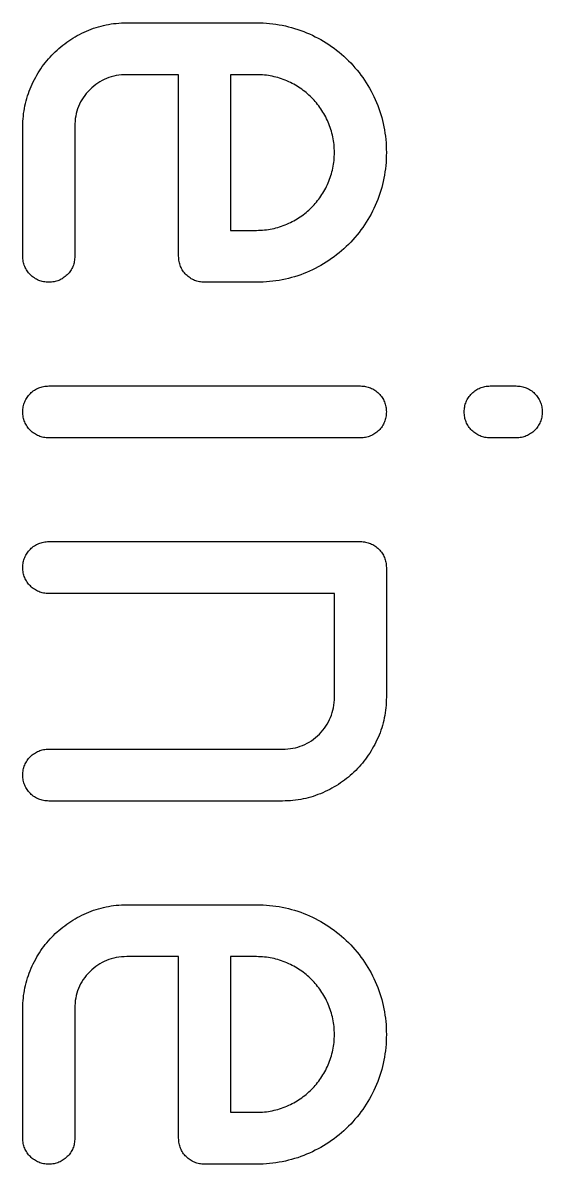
# Model space of a CAD drawing. Extents: x -220 to 711, y -42 to 774.
# Drawn here: x -164.97 to -146.97, y 116.2 to 155.8 of the extents above; entities that cross this region are included whole.
import ezdxf

# ---------------------------------------------------------------- set-up
doc = ezdxf.new("R2010")
doc.units = 0
doc.layers.get('0').update_dxf_attribs({"linetype": 'CONTINUOUS'})

msp = doc.modelspace()

# ---------------------------------------------------------------- linework, layer by layer
for p, q in [((-161.3703, 155.799), (-158.6703, 155.799)), ((-158.6703, 155.799), (-156.8703, 155.799)), ((-159.5703, 153.999), (-161.3703, 153.999)), ((-159.5703, 147.699), (-159.5703, 153.999)), ((-157.7703, 153.999), (-157.7703, 148.599)), ((-156.8703, 153.999), (-157.7703, 153.999)), ((-164.9703, 147.699), (-164.9703, 152.199)), ((-163.1703, 152.199), (-163.1703, 147.699)), ((-157.7703, 148.599), (-156.8703, 148.599)), ((-156.8703, 146.799), (-158.6703, 146.799)), ((-164.0703, 143.199), (-153.2703, 143.199)), ((-148.7703, 143.199), (-147.8703, 143.199)), ((-153.2703, 141.399), (-164.0703, 141.399)), ((-147.8703, 141.399), (-148.7703, 141.399)), ((-164.0703, 137.799), (-153.2703, 137.799)), ((-152.3703, 136.899), (-152.3703, 132.399)), ((-154.1703, 135.999), (-164.0703, 135.999)), ((-154.1703, 132.399), (-154.1703, 135.999)), ((-164.0703, 130.599), (-155.9703, 130.599)), ((-155.9703, 128.799), (-164.0703, 128.799)), ((-161.3703, 125.199), (-158.6703, 125.199)), ((-158.6703, 125.199), (-156.8703, 125.199)), ((-159.5703, 123.399), (-161.3703, 123.399)), ((-159.5703, 117.099), (-159.5703, 123.399)), ((-157.7703, 123.399), (-157.7703, 117.999)), ((-156.8703, 123.399), (-157.7703, 123.399)), ((-164.9703, 117.099), (-164.9703, 121.599)), ((-163.1703, 121.599), (-163.1703, 117.099)), ((-157.7703, 117.999), (-156.8703, 117.999)), ((-156.8703, 116.199), (-158.6703, 116.199))]:
    msp.add_line(p, q)
for points in [[(-162.7653, 155.511), (-162.6829, 155.5458), (-162.5998, 155.5785), (-162.5161, 155.6088), (-162.4318, 155.637), (-162.3468, 155.6628), (-162.2612, 155.6865), (-162.175, 155.7078), (-162.0881, 155.727), (-162.0006, 155.7438), (-161.9124, 155.7585), (-161.8237, 155.7708), (-161.7343, 155.781), (-161.6442, 155.7888), (-161.5536, 155.7945), (-161.4623, 155.7978), (-161.3703, 155.799)], [(-156.8703, 155.799), (-156.756, 155.7976), (-156.6424, 155.7936), (-156.5296, 155.7869), (-156.4175, 155.7776), (-156.3063, 155.7656), (-156.1958, 155.7509), (-156.086, 155.7335), (-155.9771, 155.7135), (-155.8689, 155.6907), (-155.7615, 155.6654), (-155.6549, 155.6373), (-155.549, 155.6066), (-155.4439, 155.5732), (-155.3396, 155.5371), (-155.2361, 155.4984), (-155.1333, 155.457)], [(-163.9083, 154.737), (-163.8469, 154.7969), (-163.7842, 154.8554), (-163.7201, 154.9122), (-163.6547, 154.9676), (-163.5879, 155.0214), (-163.5198, 155.0736), (-163.4504, 155.1243), (-163.3796, 155.1735), (-163.3075, 155.2211), (-163.234, 155.2671), (-163.1593, 155.3116), (-163.0832, 155.3546), (-163.0057, 155.396), (-162.9269, 155.4359), (-162.8468, 155.4742), (-162.7653, 155.511)], [(-155.1333, 155.457), (-155.0317, 155.4131), (-154.9315, 155.367), (-154.8329, 155.3186), (-154.7357, 155.268), (-154.6399, 155.2151), (-154.5457, 155.16), (-154.4529, 155.1026), (-154.3616, 155.043), (-154.2718, 154.9811), (-154.1834, 154.917), (-154.0965, 154.8506), (-154.0112, 154.782), (-153.9272, 154.7111), (-153.8448, 154.638), (-153.7638, 154.5626), (-153.6843, 154.485)], [(-164.6823, 153.594), (-164.6456, 153.6754), (-164.6072, 153.7555), (-164.5674, 153.8343), (-164.526, 153.9118), (-164.483, 153.9879), (-164.4385, 154.0627), (-164.3924, 154.1361), (-164.3448, 154.2082), (-164.2957, 154.279), (-164.245, 154.3484), (-164.1928, 154.4165), (-164.139, 154.4833), (-164.0836, 154.5487), (-164.0267, 154.6128), (-163.9683, 154.6755), (-163.9083, 154.737)], [(-153.6843, 154.485), (-153.6067, 154.4055), (-153.5313, 154.3245), (-153.4582, 154.2421), (-153.3873, 154.1581), (-153.3187, 154.0728), (-153.2523, 153.9859), (-153.1882, 153.8975), (-153.1263, 153.8077), (-153.0667, 153.7164), (-153.0093, 153.6236), (-152.9542, 153.5294), (-152.9013, 153.4336), (-152.8507, 153.3364), (-152.8023, 153.2378), (-152.7562, 153.1376), (-152.7123, 153.036)], [(-161.3703, 153.999), (-161.4639, 153.9969), (-161.5557, 153.9908), (-161.6456, 153.9806), (-161.7337, 153.9663), (-161.82, 153.948), (-161.9044, 153.9256), (-161.9871, 153.899), (-162.0678, 153.8685), (-162.1468, 153.8338), (-162.2239, 153.7951), (-162.2992, 153.7522), (-162.3727, 153.7053), (-162.4444, 153.6544), (-162.5142, 153.5993), (-162.5822, 153.5402), (-162.6483, 153.477)], [(-155.8173, 153.783), (-155.8795, 153.8091), (-155.9421, 153.8336), (-156.0052, 153.8564), (-156.0688, 153.8775), (-156.1329, 153.8969), (-156.1974, 153.9146), (-156.2625, 153.9306), (-156.3281, 153.945), (-156.3941, 153.9576), (-156.4607, 153.9686), (-156.5277, 153.9779), (-156.5953, 153.9855), (-156.6633, 153.9914), (-156.7318, 153.9956), (-156.8008, 153.9981), (-156.8703, 153.999)], [(-154.9623, 153.207), (-155.0079, 153.2514), (-155.0544, 153.2947), (-155.1021, 153.3369), (-155.1508, 153.378), (-155.2005, 153.4179), (-155.2513, 153.4567), (-155.3032, 153.4944), (-155.3561, 153.531), (-155.4101, 153.5664), (-155.4651, 153.6007), (-155.5211, 153.6339), (-155.5783, 153.666), (-155.6365, 153.6969), (-155.6957, 153.7267), (-155.756, 153.7554), (-155.8173, 153.783)], [(-164.9703, 152.199), (-164.9692, 152.2909), (-164.9658, 152.3822), (-164.9602, 152.4729), (-164.9523, 152.5629), (-164.9422, 152.6523), (-164.9298, 152.7411), (-164.9152, 152.8292), (-164.8983, 152.9167), (-164.8792, 153.0036), (-164.8578, 153.0898), (-164.8342, 153.1754), (-164.8083, 153.2604), (-164.7802, 153.3447), (-164.7498, 153.4284), (-164.7172, 153.5115), (-164.6823, 153.594)], [(-162.6483, 153.477), (-162.7116, 153.4108), (-162.7707, 153.3428), (-162.8257, 153.273), (-162.8767, 153.2013), (-162.9236, 153.1279), (-162.9664, 153.0526), (-163.0052, 152.9754), (-163.0398, 152.8965), (-163.0704, 152.8157), (-163.0969, 152.7331), (-163.1194, 152.6486), (-163.1377, 152.5623), (-163.152, 152.4742), (-163.1622, 152.3843), (-163.1683, 152.2925), (-163.1703, 152.199)], [(-154.3863, 152.352), (-154.4139, 152.4133), (-154.4426, 152.4736), (-154.4724, 152.5328), (-154.5033, 152.591), (-154.5354, 152.6482), (-154.5686, 152.7042), (-154.6029, 152.7592), (-154.6383, 152.8132), (-154.6749, 152.8661), (-154.7126, 152.918), (-154.7514, 152.9688), (-154.7913, 153.0185), (-154.8324, 153.0672), (-154.8746, 153.1148), (-154.9179, 153.1614), (-154.9623, 153.207)], [(-152.7123, 153.036), (-152.6709, 152.9332), (-152.6322, 152.8297), (-152.5961, 152.7254), (-152.5627, 152.6203), (-152.532, 152.5144), (-152.5039, 152.4078), (-152.4786, 152.3004), (-152.4558, 152.1922), (-152.4358, 152.0833), (-152.4184, 151.9735), (-152.4037, 151.863), (-152.3917, 151.7518), (-152.3824, 151.6397), (-152.3757, 151.5269), (-152.3717, 151.4133), (-152.3703, 151.299)], [(-154.1703, 151.299), (-154.1712, 151.3685), (-154.1737, 151.4375), (-154.1779, 151.506), (-154.1838, 151.574), (-154.1914, 151.6416), (-154.2007, 151.7086), (-154.2117, 151.7752), (-154.2243, 151.8412), (-154.2387, 151.9068), (-154.2547, 151.9718), (-154.2724, 152.0364), (-154.2918, 152.1005), (-154.3129, 152.1641), (-154.3357, 152.2272), (-154.3602, 152.2898), (-154.3863, 152.352)], [(-154.3863, 150.246), (-154.3602, 150.3081), (-154.3357, 150.3707), (-154.3129, 150.4338), (-154.2918, 150.4974), (-154.2724, 150.5615), (-154.2547, 150.6261), (-154.2387, 150.6911), (-154.2243, 150.7567), (-154.2117, 150.8228), (-154.2007, 150.8893), (-154.1914, 150.9564), (-154.1838, 151.0239), (-154.1779, 151.0919), (-154.1737, 151.1604), (-154.1712, 151.2295), (-154.1703, 151.299)], [(-152.3703, 151.299), (-152.3717, 151.1846), (-152.3757, 151.071), (-152.3824, 150.9582), (-152.3917, 150.8461), (-152.4037, 150.7349), (-152.4184, 150.6244), (-152.4358, 150.5147), (-152.4558, 150.4057), (-152.4786, 150.2975), (-152.5039, 150.1901), (-152.532, 150.0835), (-152.5627, 149.9776), (-152.5961, 149.8726), (-152.6322, 149.7683), (-152.6709, 149.6647), (-152.7123, 149.562)], [(-154.9623, 149.391), (-154.9179, 149.4365), (-154.8746, 149.4831), (-154.8324, 149.5307), (-154.7913, 149.5794), (-154.7514, 149.6291), (-154.7126, 149.6799), (-154.6749, 149.7318), (-154.6383, 149.7847), (-154.6029, 149.8387), (-154.5686, 149.8937), (-154.5354, 149.9498), (-154.5033, 150.0069), (-154.4724, 150.0651), (-154.4426, 150.1243), (-154.4139, 150.1846), (-154.3863, 150.246)], [(-155.8173, 148.815), (-155.756, 148.8425), (-155.6957, 148.8712), (-155.6365, 148.901), (-155.5783, 148.932), (-155.5211, 148.964), (-155.4651, 148.9972), (-155.4101, 149.0315), (-155.3561, 149.067), (-155.3032, 149.1035), (-155.2513, 149.1412), (-155.2005, 149.18), (-155.1508, 149.22), (-155.1021, 149.261), (-155.0544, 149.3032), (-155.0079, 149.3465), (-154.9623, 149.391)], [(-152.7123, 149.562), (-152.7562, 149.4603), (-152.8023, 149.3602), (-152.8507, 149.2615), (-152.9013, 149.1643), (-152.9542, 149.0685), (-153.0093, 148.9743), (-153.0667, 148.8815), (-153.1263, 148.7902), (-153.1882, 148.7004), (-153.2523, 148.612), (-153.3187, 148.5252), (-153.3873, 148.4398), (-153.4582, 148.3559), (-153.5313, 148.2734), (-153.6067, 148.1924), (-153.6843, 148.113)], [(-156.8703, 148.599), (-156.8008, 148.5998), (-156.7318, 148.6023), (-156.6633, 148.6066), (-156.5953, 148.6125), (-156.5277, 148.6201), (-156.4607, 148.6293), (-156.3941, 148.6403), (-156.3281, 148.653), (-156.2625, 148.6673), (-156.1974, 148.6833), (-156.1329, 148.7011), (-156.0688, 148.7205), (-156.0052, 148.7416), (-155.9421, 148.7643), (-155.8795, 148.7888), (-155.8173, 148.815)], [(-153.6843, 148.113), (-153.7638, 148.0353), (-153.8448, 147.96), (-153.9272, 147.8868), (-154.0112, 147.816), (-154.0965, 147.7473), (-154.1834, 147.681), (-154.2718, 147.6168), (-154.3616, 147.555), (-154.4529, 147.4953), (-154.5457, 147.438), (-154.6399, 147.3828), (-154.7357, 147.33), (-154.8329, 147.2793), (-154.9315, 147.231), (-155.0317, 147.1848), (-155.1333, 147.141)], [(-164.7093, 147.06), (-164.7409, 147.093), (-164.7705, 147.127), (-164.798, 147.1619), (-164.8235, 147.1978), (-164.847, 147.2345), (-164.8684, 147.2722), (-164.8878, 147.3107), (-164.9051, 147.3502), (-164.9204, 147.3906), (-164.9336, 147.4319), (-164.9449, 147.4741), (-164.954, 147.5173), (-164.9612, 147.5613), (-164.9663, 147.6063), (-164.9693, 147.6522), (-164.9703, 147.699)], [(-163.1703, 147.699), (-163.1714, 147.6522), (-163.1744, 147.6063), (-163.1795, 147.5613), (-163.1867, 147.5173), (-163.1958, 147.4741), (-163.207, 147.4319), (-163.2203, 147.3906), (-163.2356, 147.3502), (-163.2529, 147.3107), (-163.2723, 147.2722), (-163.2937, 147.2345), (-163.3172, 147.1978), (-163.3426, 147.1619), (-163.3702, 147.127), (-163.3997, 147.093), (-163.4313, 147.06)], [(-159.3093, 147.06), (-159.3409, 147.093), (-159.3705, 147.127), (-159.398, 147.1619), (-159.4235, 147.1978), (-159.447, 147.2345), (-159.4684, 147.2722), (-159.4878, 147.3107), (-159.5051, 147.3502), (-159.5204, 147.3906), (-159.5336, 147.4319), (-159.5449, 147.4741), (-159.554, 147.5173), (-159.5612, 147.5613), (-159.5663, 147.6063), (-159.5693, 147.6522), (-159.5703, 147.699)], [(-164.0703, 146.799), (-164.1171, 146.8), (-164.163, 146.803), (-164.208, 146.8081), (-164.252, 146.8153), (-164.2952, 146.8244), (-164.3374, 146.8357), (-164.3787, 146.8489), (-164.4191, 146.8642), (-164.4586, 146.8815), (-164.4971, 146.9009), (-164.5348, 146.9223), (-164.5715, 146.9458), (-164.6074, 146.9713), (-164.6423, 146.9988), (-164.6763, 147.0284), (-164.7093, 147.06)], [(-163.4313, 147.06), (-163.4644, 147.0284), (-163.4984, 146.9988), (-163.5333, 146.9713), (-163.5692, 146.9458), (-163.6059, 146.9223), (-163.6435, 146.9009), (-163.6821, 146.8815), (-163.7216, 146.8642), (-163.762, 146.8489), (-163.8033, 146.8357), (-163.8455, 146.8244), (-163.8887, 146.8153), (-163.9327, 146.8081), (-163.9777, 146.803), (-164.0235, 146.8), (-164.0703, 146.799)], [(-158.6703, 146.799), (-158.7171, 146.8), (-158.763, 146.803), (-158.808, 146.8081), (-158.852, 146.8153), (-158.8952, 146.8244), (-158.9374, 146.8357), (-158.9787, 146.8489), (-159.0191, 146.8642), (-159.0586, 146.8815), (-159.0971, 146.9009), (-159.1348, 146.9223), (-159.1715, 146.9458), (-159.2074, 146.9713), (-159.2423, 146.9988), (-159.2763, 147.0284), (-159.3093, 147.06)], [(-155.1333, 147.141), (-155.2361, 147.0995), (-155.3396, 147.0608), (-155.4439, 147.0247), (-155.549, 146.9913), (-155.6549, 146.9606), (-155.7615, 146.9326), (-155.8689, 146.9072), (-155.9771, 146.8845), (-156.086, 146.8644), (-156.1958, 146.8471), (-156.3063, 146.8324), (-156.4175, 146.8203), (-156.5296, 146.811), (-156.6424, 146.8043), (-156.756, 146.8003), (-156.8703, 146.799)], [(-164.7093, 142.938), (-164.6763, 142.9696), (-164.6423, 142.9991), (-164.6074, 143.0267), (-164.5715, 143.0521), (-164.5348, 143.0756), (-164.4971, 143.097), (-164.4586, 143.1164), (-164.4191, 143.1337), (-164.3787, 143.149), (-164.3374, 143.1623), (-164.2952, 143.1735), (-164.252, 143.1826), (-164.208, 143.1898), (-164.163, 143.1949), (-164.1171, 143.1979), (-164.0703, 143.199)], [(-153.2703, 143.199), (-153.2235, 143.1979), (-153.1777, 143.1949), (-153.1327, 143.1898), (-153.0887, 143.1826), (-153.0455, 143.1735), (-153.0033, 143.1623), (-152.962, 143.149), (-152.9216, 143.1337), (-152.8821, 143.1164), (-152.8435, 143.097), (-152.8059, 143.0756), (-152.7692, 143.0521), (-152.7333, 143.0267), (-152.6984, 142.9991), (-152.6644, 142.9696), (-152.6313, 142.938)], [(-149.4093, 142.938), (-149.3763, 142.9696), (-149.3423, 142.9991), (-149.3074, 143.0267), (-149.2715, 143.0521), (-149.2348, 143.0756), (-149.1971, 143.097), (-149.1586, 143.1164), (-149.1191, 143.1337), (-149.0787, 143.149), (-149.0374, 143.1623), (-148.9952, 143.1735), (-148.952, 143.1826), (-148.908, 143.1898), (-148.863, 143.1949), (-148.8171, 143.1979), (-148.7703, 143.199)], [(-147.8703, 143.199), (-147.8235, 143.1979), (-147.7777, 143.1949), (-147.7327, 143.1898), (-147.6887, 143.1826), (-147.6455, 143.1735), (-147.6033, 143.1623), (-147.562, 143.149), (-147.5216, 143.1337), (-147.4821, 143.1164), (-147.4435, 143.097), (-147.4059, 143.0756), (-147.3692, 143.0521), (-147.3333, 143.0267), (-147.2984, 142.9991), (-147.2644, 142.9696), (-147.2313, 142.938)], [(-164.9703, 142.299), (-164.9693, 142.3458), (-164.9663, 142.3916), (-164.9612, 142.4366), (-164.954, 142.4806), (-164.9449, 142.5238), (-164.9336, 142.566), (-164.9204, 142.6073), (-164.9051, 142.6477), (-164.8878, 142.6872), (-164.8684, 142.7258), (-164.847, 142.7634), (-164.8235, 142.8001), (-164.798, 142.836), (-164.7705, 142.8709), (-164.7409, 142.9049), (-164.7093, 142.938)], [(-152.6313, 142.938), (-152.5997, 142.9049), (-152.5702, 142.8709), (-152.5426, 142.836), (-152.5172, 142.8001), (-152.4937, 142.7634), (-152.4723, 142.7258), (-152.4529, 142.6872), (-152.4356, 142.6477), (-152.4203, 142.6073), (-152.407, 142.566), (-152.3958, 142.5238), (-152.3867, 142.4806), (-152.3795, 142.4366), (-152.3744, 142.3916), (-152.3714, 142.3458), (-152.3703, 142.299)], [(-149.6703, 142.299), (-149.6693, 142.3458), (-149.6663, 142.3916), (-149.6612, 142.4366), (-149.654, 142.4806), (-149.6449, 142.5238), (-149.6336, 142.566), (-149.6204, 142.6073), (-149.6051, 142.6477), (-149.5878, 142.6872), (-149.5684, 142.7258), (-149.547, 142.7634), (-149.5235, 142.8001), (-149.498, 142.836), (-149.4705, 142.8709), (-149.4409, 142.9049), (-149.4093, 142.938)], [(-147.2313, 142.938), (-147.1997, 142.9049), (-147.1702, 142.8709), (-147.1426, 142.836), (-147.1172, 142.8001), (-147.0937, 142.7634), (-147.0723, 142.7258), (-147.0529, 142.6872), (-147.0356, 142.6477), (-147.0203, 142.6073), (-147.007, 142.566), (-146.9958, 142.5238), (-146.9867, 142.4806), (-146.9795, 142.4366), (-146.9744, 142.3916), (-146.9714, 142.3458), (-146.9703, 142.299)], [(-164.7093, 141.66), (-164.7409, 141.693), (-164.7705, 141.727), (-164.798, 141.7619), (-164.8235, 141.7978), (-164.847, 141.8345), (-164.8684, 141.8722), (-164.8878, 141.9107), (-164.9051, 141.9502), (-164.9204, 141.9906), (-164.9336, 142.0319), (-164.9449, 142.0741), (-164.954, 142.1173), (-164.9612, 142.1613), (-164.9663, 142.2063), (-164.9693, 142.2522), (-164.9703, 142.299)], [(-152.3703, 142.299), (-152.3714, 142.2522), (-152.3744, 142.2063), (-152.3795, 142.1613), (-152.3867, 142.1173), (-152.3958, 142.0741), (-152.407, 142.0319), (-152.4203, 141.9906), (-152.4356, 141.9502), (-152.4529, 141.9107), (-152.4723, 141.8722), (-152.4937, 141.8345), (-152.5172, 141.7978), (-152.5426, 141.7619), (-152.5702, 141.727), (-152.5997, 141.693), (-152.6313, 141.66)], [(-149.4093, 141.66), (-149.4409, 141.693), (-149.4705, 141.727), (-149.498, 141.7619), (-149.5235, 141.7978), (-149.547, 141.8345), (-149.5684, 141.8722), (-149.5878, 141.9107), (-149.6051, 141.9502), (-149.6204, 141.9906), (-149.6336, 142.0319), (-149.6449, 142.0741), (-149.654, 142.1173), (-149.6612, 142.1613), (-149.6663, 142.2063), (-149.6693, 142.2522), (-149.6703, 142.299)], [(-146.9703, 142.299), (-146.9714, 142.2522), (-146.9744, 142.2063), (-146.9795, 142.1613), (-146.9867, 142.1173), (-146.9958, 142.0741), (-147.007, 142.0319), (-147.0203, 141.9906), (-147.0356, 141.9502), (-147.0529, 141.9107), (-147.0723, 141.8722), (-147.0937, 141.8345), (-147.1172, 141.7978), (-147.1426, 141.7619), (-147.1702, 141.727), (-147.1997, 141.693), (-147.2313, 141.66)], [(-164.0703, 141.399), (-164.1171, 141.4), (-164.163, 141.403), (-164.208, 141.4081), (-164.252, 141.4153), (-164.2952, 141.4244), (-164.3374, 141.4357), (-164.3787, 141.4489), (-164.4191, 141.4642), (-164.4586, 141.4815), (-164.4971, 141.5009), (-164.5348, 141.5223), (-164.5715, 141.5458), (-164.6074, 141.5713), (-164.6423, 141.5988), (-164.6763, 141.6284), (-164.7093, 141.66)], [(-152.6313, 141.66), (-152.6644, 141.6284), (-152.6984, 141.5988), (-152.7333, 141.5713), (-152.7692, 141.5458), (-152.8059, 141.5223), (-152.8435, 141.5009), (-152.8821, 141.4815), (-152.9216, 141.4642), (-152.962, 141.4489), (-153.0033, 141.4357), (-153.0455, 141.4244), (-153.0887, 141.4153), (-153.1327, 141.4081), (-153.1777, 141.403), (-153.2235, 141.4), (-153.2703, 141.399)], [(-148.7703, 141.399), (-148.8171, 141.4), (-148.863, 141.403), (-148.908, 141.4081), (-148.952, 141.4153), (-148.9952, 141.4244), (-149.0374, 141.4357), (-149.0787, 141.4489), (-149.1191, 141.4642), (-149.1586, 141.4815), (-149.1971, 141.5009), (-149.2348, 141.5223), (-149.2715, 141.5458), (-149.3074, 141.5713), (-149.3423, 141.5988), (-149.3763, 141.6284), (-149.4093, 141.66)], [(-147.2313, 141.66), (-147.2644, 141.6284), (-147.2984, 141.5988), (-147.3333, 141.5713), (-147.3692, 141.5458), (-147.4059, 141.5223), (-147.4435, 141.5009), (-147.4821, 141.4815), (-147.5216, 141.4642), (-147.562, 141.4489), (-147.6033, 141.4357), (-147.6455, 141.4244), (-147.6887, 141.4153), (-147.7327, 141.4081), (-147.7777, 141.403), (-147.8235, 141.4), (-147.8703, 141.399)], [(-164.9703, 136.899), (-164.9693, 136.9458), (-164.9663, 136.9916), (-164.9612, 137.0366), (-164.954, 137.0806), (-164.9449, 137.1238), (-164.9336, 137.166), (-164.9204, 137.2073), (-164.9051, 137.2477), (-164.8878, 137.2872), (-164.8684, 137.3258), (-164.847, 137.3634), (-164.8235, 137.4001), (-164.798, 137.436), (-164.7705, 137.4709), (-164.7409, 137.5049), (-164.7093, 137.538)], [(-164.7093, 137.538), (-164.6763, 137.5696), (-164.6423, 137.5991), (-164.6074, 137.6267), (-164.5715, 137.6521), (-164.5348, 137.6756), (-164.4971, 137.697), (-164.4586, 137.7164), (-164.4191, 137.7337), (-164.3787, 137.749), (-164.3374, 137.7623), (-164.2952, 137.7735), (-164.252, 137.7826), (-164.208, 137.7898), (-164.163, 137.7949), (-164.1171, 137.7979), (-164.0703, 137.799)], [(-153.2703, 137.799), (-153.2235, 137.7979), (-153.1777, 137.7949), (-153.1327, 137.7898), (-153.0887, 137.7826), (-153.0455, 137.7735), (-153.0033, 137.7623), (-152.962, 137.749), (-152.9216, 137.7337), (-152.8821, 137.7164), (-152.8435, 137.697), (-152.8059, 137.6756), (-152.7692, 137.6521), (-152.7333, 137.6267), (-152.6984, 137.5991), (-152.6644, 137.5696), (-152.6313, 137.538)], [(-152.6313, 137.538), (-152.5997, 137.5049), (-152.5702, 137.4709), (-152.5426, 137.436), (-152.5172, 137.4001), (-152.4937, 137.3634), (-152.4723, 137.3258), (-152.4529, 137.2872), (-152.4356, 137.2477), (-152.4203, 137.2073), (-152.407, 137.166), (-152.3958, 137.1238), (-152.3867, 137.0806), (-152.3795, 137.0366), (-152.3744, 136.9916), (-152.3714, 136.9458), (-152.3703, 136.899)], [(-164.7093, 136.26), (-164.7409, 136.293), (-164.7705, 136.327), (-164.798, 136.3619), (-164.8235, 136.3978), (-164.847, 136.4345), (-164.8684, 136.4722), (-164.8878, 136.5107), (-164.9051, 136.5502), (-164.9204, 136.5906), (-164.9336, 136.6319), (-164.9449, 136.6741), (-164.954, 136.7173), (-164.9612, 136.7613), (-164.9663, 136.8063), (-164.9693, 136.8522), (-164.9703, 136.899)], [(-164.0703, 135.999), (-164.1171, 136), (-164.163, 136.003), (-164.208, 136.0081), (-164.252, 136.0153), (-164.2952, 136.0244), (-164.3374, 136.0357), (-164.3787, 136.0489), (-164.4191, 136.0642), (-164.4586, 136.0815), (-164.4971, 136.1009), (-164.5348, 136.1223), (-164.5715, 136.1458), (-164.6074, 136.1713), (-164.6423, 136.1988), (-164.6763, 136.2284), (-164.7093, 136.26)], [(-154.6923, 131.121), (-154.6291, 131.1871), (-154.57, 131.2551), (-154.5149, 131.3249), (-154.464, 131.3966), (-154.4171, 131.4701), (-154.3742, 131.5454), (-154.3355, 131.6225), (-154.3008, 131.7015), (-154.2703, 131.7822), (-154.2437, 131.8649), (-154.2213, 131.9493), (-154.203, 132.0356), (-154.1887, 132.1237), (-154.1785, 132.2136), (-154.1724, 132.3054), (-154.1703, 132.399)], [(-152.3703, 132.399), (-152.3715, 132.307), (-152.3748, 132.2157), (-152.3805, 132.1251), (-152.3883, 132.035), (-152.3985, 131.9456), (-152.4108, 131.8568), (-152.4255, 131.7687), (-152.4423, 131.6812), (-152.4615, 131.5943), (-152.4828, 131.5081), (-152.5065, 131.4225), (-152.5323, 131.3375), (-152.5605, 131.2532), (-152.5908, 131.1695), (-152.6235, 131.0864), (-152.6583, 131.004)], [(-155.9703, 130.599), (-155.8768, 130.601), (-155.785, 130.6071), (-155.6951, 130.6173), (-155.607, 130.6316), (-155.5207, 130.6499), (-155.4362, 130.6724), (-155.3536, 130.6989), (-155.2728, 130.7295), (-155.1939, 130.7641), (-155.1167, 130.8029), (-155.0414, 130.8457), (-154.968, 130.8926), (-154.8963, 130.9436), (-154.8265, 130.9986), (-154.7585, 131.0577), (-154.6923, 131.121)], [(-152.6583, 131.004), (-152.6951, 130.9225), (-152.7334, 130.8424), (-152.7733, 130.7636), (-152.8147, 130.6861), (-152.8577, 130.61), (-152.9022, 130.5353), (-152.9482, 130.4618), (-152.9958, 130.3897), (-153.045, 130.3189), (-153.0957, 130.2495), (-153.1479, 130.1814), (-153.2017, 130.1146), (-153.2571, 130.0492), (-153.3139, 129.9851), (-153.3724, 129.9224), (-153.4323, 129.861)], [(-164.9703, 129.699), (-164.9693, 129.7458), (-164.9663, 129.7916), (-164.9612, 129.8366), (-164.954, 129.8806), (-164.9449, 129.9238), (-164.9336, 129.966), (-164.9204, 130.0073), (-164.9051, 130.0477), (-164.8878, 130.0872), (-164.8684, 130.1258), (-164.847, 130.1634), (-164.8235, 130.2001), (-164.798, 130.236), (-164.7705, 130.2709), (-164.7409, 130.3049), (-164.7093, 130.338)], [(-164.7093, 130.338), (-164.6763, 130.3696), (-164.6423, 130.3991), (-164.6074, 130.4267), (-164.5715, 130.4521), (-164.5348, 130.4756), (-164.4971, 130.497), (-164.4586, 130.5164), (-164.4191, 130.5337), (-164.3787, 130.549), (-164.3374, 130.5623), (-164.2952, 130.5735), (-164.252, 130.5826), (-164.208, 130.5898), (-164.163, 130.5949), (-164.1171, 130.5979), (-164.0703, 130.599)], [(-164.7093, 129.06), (-164.7409, 129.093), (-164.7705, 129.127), (-164.798, 129.1619), (-164.8235, 129.1978), (-164.847, 129.2345), (-164.8684, 129.2722), (-164.8878, 129.3107), (-164.9051, 129.3502), (-164.9204, 129.3906), (-164.9336, 129.4319), (-164.9449, 129.4741), (-164.954, 129.5173), (-164.9612, 129.5613), (-164.9663, 129.6063), (-164.9693, 129.6522), (-164.9703, 129.699)], [(-153.4323, 129.861), (-153.4938, 129.801), (-153.5565, 129.7426), (-153.6206, 129.6857), (-153.686, 129.6303), (-153.7528, 129.5765), (-153.8209, 129.5243), (-153.8903, 129.4736), (-153.9611, 129.4245), (-154.0332, 129.3769), (-154.1066, 129.3308), (-154.1814, 129.2863), (-154.2575, 129.2433), (-154.335, 129.2019), (-154.4138, 129.1621), (-154.4939, 129.1237), (-154.5753, 129.087)], [(-164.0703, 128.799), (-164.1171, 128.8), (-164.163, 128.803), (-164.208, 128.8081), (-164.252, 128.8153), (-164.2952, 128.8244), (-164.3374, 128.8357), (-164.3787, 128.8489), (-164.4191, 128.8642), (-164.4586, 128.8815), (-164.4971, 128.9009), (-164.5348, 128.9223), (-164.5715, 128.9458), (-164.6074, 128.9713), (-164.6423, 128.9988), (-164.6763, 129.0284), (-164.7093, 129.06)], [(-154.5753, 129.087), (-154.6578, 129.0521), (-154.7409, 129.0195), (-154.8246, 128.9891), (-154.9089, 128.961), (-154.9939, 128.9351), (-155.0795, 128.9115), (-155.1657, 128.8901), (-155.2526, 128.871), (-155.3401, 128.8541), (-155.4282, 128.8395), (-155.517, 128.8271), (-155.6064, 128.817), (-155.6964, 128.8091), (-155.7871, 128.8035), (-155.8784, 128.8001), (-155.9703, 128.799)], [(-162.7653, 124.911), (-162.6829, 124.9458), (-162.5998, 124.9785), (-162.5161, 125.0088), (-162.4318, 125.037), (-162.3468, 125.0628), (-162.2612, 125.0865), (-162.175, 125.1078), (-162.0881, 125.127), (-162.0006, 125.1438), (-161.9124, 125.1585), (-161.8237, 125.1708), (-161.7343, 125.181), (-161.6442, 125.1888), (-161.5536, 125.1945), (-161.4623, 125.1978), (-161.3703, 125.199)], [(-156.8703, 125.199), (-156.756, 125.1976), (-156.6424, 125.1936), (-156.5296, 125.1869), (-156.4175, 125.1776), (-156.3063, 125.1656), (-156.1958, 125.1509), (-156.086, 125.1335), (-155.9771, 125.1135), (-155.8689, 125.0907), (-155.7615, 125.0654), (-155.6549, 125.0373), (-155.549, 125.0066), (-155.4439, 124.9732), (-155.3396, 124.9371), (-155.2361, 124.8984), (-155.1333, 124.857)], [(-163.9083, 124.137), (-163.8469, 124.1969), (-163.7842, 124.2554), (-163.7201, 124.3122), (-163.6547, 124.3676), (-163.5879, 124.4214), (-163.5198, 124.4736), (-163.4504, 124.5243), (-163.3796, 124.5735), (-163.3075, 124.6211), (-163.234, 124.6671), (-163.1593, 124.7116), (-163.0832, 124.7546), (-163.0057, 124.796), (-162.9269, 124.8359), (-162.8468, 124.8742), (-162.7653, 124.911)], [(-155.1333, 124.857), (-155.0317, 124.8131), (-154.9315, 124.767), (-154.8329, 124.7186), (-154.7357, 124.668), (-154.6399, 124.6151), (-154.5457, 124.56), (-154.4529, 124.5026), (-154.3616, 124.443), (-154.2718, 124.3811), (-154.1834, 124.317), (-154.0965, 124.2506), (-154.0112, 124.182), (-153.9272, 124.1111), (-153.8448, 124.038), (-153.7638, 123.9626), (-153.6843, 123.885)], [(-164.6823, 122.994), (-164.6456, 123.0754), (-164.6072, 123.1555), (-164.5674, 123.2343), (-164.526, 123.3118), (-164.483, 123.3879), (-164.4385, 123.4627), (-164.3924, 123.5361), (-164.3448, 123.6082), (-164.2957, 123.679), (-164.245, 123.7484), (-164.1928, 123.8165), (-164.139, 123.8833), (-164.0836, 123.9487), (-164.0267, 124.0128), (-163.9683, 124.0755), (-163.9083, 124.137)], [(-153.6843, 123.885), (-153.6067, 123.8055), (-153.5313, 123.7245), (-153.4582, 123.6421), (-153.3873, 123.5581), (-153.3187, 123.4728), (-153.2523, 123.3859), (-153.1882, 123.2975), (-153.1263, 123.2077), (-153.0667, 123.1164), (-153.0093, 123.0236), (-152.9542, 122.9294), (-152.9013, 122.8336), (-152.8507, 122.7364), (-152.8023, 122.6378), (-152.7562, 122.5376), (-152.7123, 122.436)], [(-161.3703, 123.399), (-161.4639, 123.3969), (-161.5557, 123.3908), (-161.6456, 123.3806), (-161.7337, 123.3663), (-161.82, 123.348), (-161.9044, 123.3256), (-161.9871, 123.299), (-162.0678, 123.2685), (-162.1468, 123.2338), (-162.2239, 123.1951), (-162.2992, 123.1522), (-162.3727, 123.1053), (-162.4444, 123.0544), (-162.5142, 122.9993), (-162.5822, 122.9402), (-162.6483, 122.877)], [(-155.8173, 123.183), (-155.8795, 123.2091), (-155.9421, 123.2336), (-156.0052, 123.2564), (-156.0688, 123.2775), (-156.1329, 123.2969), (-156.1974, 123.3146), (-156.2625, 123.3306), (-156.3281, 123.345), (-156.3941, 123.3576), (-156.4607, 123.3686), (-156.5277, 123.3779), (-156.5953, 123.3855), (-156.6633, 123.3914), (-156.7318, 123.3956), (-156.8008, 123.3981), (-156.8703, 123.399)], [(-154.9623, 122.607), (-155.0079, 122.6514), (-155.0544, 122.6947), (-155.1021, 122.7369), (-155.1508, 122.778), (-155.2005, 122.8179), (-155.2513, 122.8567), (-155.3032, 122.8944), (-155.3561, 122.931), (-155.4101, 122.9664), (-155.4651, 123.0007), (-155.5211, 123.0339), (-155.5783, 123.066), (-155.6365, 123.0969), (-155.6957, 123.1267), (-155.756, 123.1554), (-155.8173, 123.183)], [(-164.9703, 121.599), (-164.9692, 121.6909), (-164.9658, 121.7822), (-164.9602, 121.8729), (-164.9523, 121.9629), (-164.9422, 122.0523), (-164.9298, 122.1411), (-164.9152, 122.2292), (-164.8983, 122.3167), (-164.8792, 122.4036), (-164.8578, 122.4898), (-164.8342, 122.5754), (-164.8083, 122.6604), (-164.7802, 122.7447), (-164.7498, 122.8284), (-164.7172, 122.9115), (-164.6823, 122.994)], [(-162.6483, 122.877), (-162.7116, 122.8108), (-162.7707, 122.7428), (-162.8257, 122.673), (-162.8767, 122.6013), (-162.9236, 122.5279), (-162.9664, 122.4526), (-163.0052, 122.3754), (-163.0398, 122.2965), (-163.0704, 122.2157), (-163.0969, 122.1331), (-163.1194, 122.0486), (-163.1377, 121.9623), (-163.152, 121.8742), (-163.1622, 121.7843), (-163.1683, 121.6925), (-163.1703, 121.599)], [(-154.3863, 121.752), (-154.4139, 121.8133), (-154.4426, 121.8736), (-154.4724, 121.9328), (-154.5033, 121.991), (-154.5354, 122.0482), (-154.5686, 122.1042), (-154.6029, 122.1592), (-154.6383, 122.2132), (-154.6749, 122.2661), (-154.7126, 122.318), (-154.7514, 122.3688), (-154.7913, 122.4185), (-154.8324, 122.4672), (-154.8746, 122.5148), (-154.9179, 122.5614), (-154.9623, 122.607)], [(-152.7123, 122.436), (-152.6709, 122.3332), (-152.6322, 122.2297), (-152.5961, 122.1254), (-152.5627, 122.0203), (-152.532, 121.9144), (-152.5039, 121.8078), (-152.4786, 121.7004), (-152.4558, 121.5922), (-152.4358, 121.4833), (-152.4184, 121.3735), (-152.4037, 121.263), (-152.3917, 121.1518), (-152.3824, 121.0397), (-152.3757, 120.9269), (-152.3717, 120.8133), (-152.3703, 120.699)], [(-154.1703, 120.699), (-154.1712, 120.7685), (-154.1737, 120.8375), (-154.1779, 120.906), (-154.1838, 120.974), (-154.1914, 121.0416), (-154.2007, 121.1086), (-154.2117, 121.1752), (-154.2243, 121.2412), (-154.2387, 121.3068), (-154.2547, 121.3718), (-154.2724, 121.4364), (-154.2918, 121.5005), (-154.3129, 121.5641), (-154.3357, 121.6272), (-154.3602, 121.6898), (-154.3863, 121.752)], [(-154.3863, 119.646), (-154.3602, 119.7081), (-154.3357, 119.7707), (-154.3129, 119.8338), (-154.2918, 119.8974), (-154.2724, 119.9615), (-154.2547, 120.0261), (-154.2387, 120.0911), (-154.2243, 120.1567), (-154.2117, 120.2228), (-154.2007, 120.2893), (-154.1914, 120.3564), (-154.1838, 120.4239), (-154.1779, 120.4919), (-154.1737, 120.5604), (-154.1712, 120.6295), (-154.1703, 120.699)], [(-152.3703, 120.699), (-152.3717, 120.5846), (-152.3757, 120.471), (-152.3824, 120.3582), (-152.3917, 120.2461), (-152.4037, 120.1349), (-152.4184, 120.0244), (-152.4358, 119.9147), (-152.4558, 119.8057), (-152.4786, 119.6975), (-152.5039, 119.5901), (-152.532, 119.4835), (-152.5627, 119.3776), (-152.5961, 119.2726), (-152.6322, 119.1683), (-152.6709, 119.0647), (-152.7123, 118.962)], [(-154.9623, 118.791), (-154.9179, 118.8365), (-154.8746, 118.8831), (-154.8324, 118.9307), (-154.7913, 118.9794), (-154.7514, 119.0291), (-154.7126, 119.0799), (-154.6749, 119.1318), (-154.6383, 119.1847), (-154.6029, 119.2387), (-154.5686, 119.2937), (-154.5354, 119.3498), (-154.5033, 119.4069), (-154.4724, 119.4651), (-154.4426, 119.5243), (-154.4139, 119.5846), (-154.3863, 119.646)], [(-152.7123, 118.962), (-152.7562, 118.8603), (-152.8023, 118.7602), (-152.8507, 118.6615), (-152.9013, 118.5643), (-152.9542, 118.4685), (-153.0093, 118.3743), (-153.0667, 118.2815), (-153.1263, 118.1902), (-153.1882, 118.1004), (-153.2523, 118.012), (-153.3187, 117.9252), (-153.3873, 117.8398), (-153.4582, 117.7559), (-153.5313, 117.6734), (-153.6067, 117.5924), (-153.6843, 117.513)], [(-155.8173, 118.215), (-155.756, 118.2425), (-155.6957, 118.2712), (-155.6365, 118.301), (-155.5783, 118.332), (-155.5211, 118.364), (-155.4651, 118.3972), (-155.4101, 118.4315), (-155.3561, 118.467), (-155.3032, 118.5035), (-155.2513, 118.5412), (-155.2005, 118.58), (-155.1508, 118.62), (-155.1021, 118.661), (-155.0544, 118.7032), (-155.0079, 118.7465), (-154.9623, 118.791)], [(-156.8703, 117.999), (-156.8008, 117.9998), (-156.7318, 118.0023), (-156.6633, 118.0066), (-156.5953, 118.0125), (-156.5277, 118.0201), (-156.4607, 118.0293), (-156.3941, 118.0403), (-156.3281, 118.053), (-156.2625, 118.0673), (-156.1974, 118.0833), (-156.1329, 118.1011), (-156.0688, 118.1205), (-156.0052, 118.1416), (-155.9421, 118.1643), (-155.8795, 118.1888), (-155.8173, 118.215)], [(-153.6843, 117.513), (-153.7638, 117.4353), (-153.8448, 117.36), (-153.9272, 117.2868), (-154.0112, 117.216), (-154.0965, 117.1473), (-154.1834, 117.081), (-154.2718, 117.0168), (-154.3616, 116.955), (-154.4529, 116.8953), (-154.5457, 116.838), (-154.6399, 116.7828), (-154.7357, 116.73), (-154.8329, 116.6793), (-154.9315, 116.631), (-155.0317, 116.5848), (-155.1333, 116.541)], [(-164.7093, 116.46), (-164.7409, 116.493), (-164.7705, 116.527), (-164.798, 116.5619), (-164.8235, 116.5978), (-164.847, 116.6345), (-164.8684, 116.6722), (-164.8878, 116.7107), (-164.9051, 116.7502), (-164.9204, 116.7906), (-164.9336, 116.8319), (-164.9449, 116.8741), (-164.954, 116.9173), (-164.9612, 116.9613), (-164.9663, 117.0063), (-164.9693, 117.0522), (-164.9703, 117.099)], [(-163.1703, 117.099), (-163.1714, 117.0522), (-163.1744, 117.0063), (-163.1795, 116.9613), (-163.1867, 116.9173), (-163.1958, 116.8741), (-163.207, 116.8319), (-163.2203, 116.7906), (-163.2356, 116.7502), (-163.2529, 116.7107), (-163.2723, 116.6722), (-163.2937, 116.6345), (-163.3172, 116.5978), (-163.3426, 116.5619), (-163.3702, 116.527), (-163.3997, 116.493), (-163.4313, 116.46)], [(-159.3093, 116.46), (-159.3409, 116.493), (-159.3705, 116.527), (-159.398, 116.5619), (-159.4235, 116.5978), (-159.447, 116.6345), (-159.4684, 116.6722), (-159.4878, 116.7107), (-159.5051, 116.7502), (-159.5204, 116.7906), (-159.5336, 116.8319), (-159.5449, 116.8741), (-159.554, 116.9173), (-159.5612, 116.9613), (-159.5663, 117.0063), (-159.5693, 117.0522), (-159.5703, 117.099)], [(-164.0703, 116.199), (-164.1171, 116.2), (-164.163, 116.203), (-164.208, 116.2081), (-164.252, 116.2153), (-164.2952, 116.2244), (-164.3374, 116.2357), (-164.3787, 116.2489), (-164.4191, 116.2642), (-164.4586, 116.2815), (-164.4971, 116.3009), (-164.5348, 116.3223), (-164.5715, 116.3458), (-164.6074, 116.3713), (-164.6423, 116.3988), (-164.6763, 116.4284), (-164.7093, 116.46)], [(-163.4313, 116.46), (-163.4644, 116.4284), (-163.4984, 116.3988), (-163.5333, 116.3713), (-163.5692, 116.3458), (-163.6059, 116.3223), (-163.6435, 116.3009), (-163.6821, 116.2815), (-163.7216, 116.2642), (-163.762, 116.2489), (-163.8033, 116.2357), (-163.8455, 116.2244), (-163.8887, 116.2153), (-163.9327, 116.2081), (-163.9777, 116.203), (-164.0235, 116.2), (-164.0703, 116.199)], [(-158.6703, 116.199), (-158.7171, 116.2), (-158.763, 116.203), (-158.808, 116.2081), (-158.852, 116.2153), (-158.8952, 116.2244), (-158.9374, 116.2357), (-158.9787, 116.2489), (-159.0191, 116.2642), (-159.0586, 116.2815), (-159.0971, 116.3009), (-159.1348, 116.3223), (-159.1715, 116.3458), (-159.2074, 116.3713), (-159.2423, 116.3988), (-159.2763, 116.4284), (-159.3093, 116.46)], [(-155.1333, 116.541), (-155.2361, 116.4995), (-155.3396, 116.4608), (-155.4439, 116.4247), (-155.549, 116.3913), (-155.6549, 116.3606), (-155.7615, 116.3326), (-155.8689, 116.3072), (-155.9771, 116.2845), (-156.086, 116.2644), (-156.1958, 116.2471), (-156.3063, 116.2324), (-156.4175, 116.2203), (-156.5296, 116.211), (-156.6424, 116.2043), (-156.756, 116.2003), (-156.8703, 116.199)]]:
    msp.add_lwpolyline(points)

doc.saveas('drawing.dxf')
